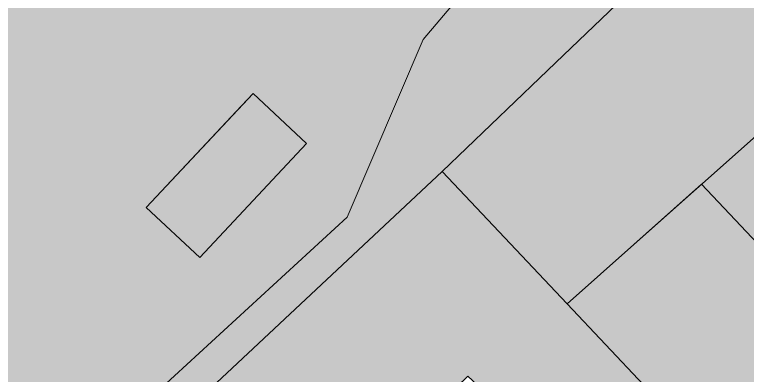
# Model space of a CAD drawing. Header units: metres. Extents: x -6 to 1255, y -2 to 532.
# Drawn here: x 602.88 to 623.97, y 453.03 to 463.41 of the extents above; entities that cross this region are included whole.
import ezdxf

# ---------------------------------------------------------------- set-up
doc = ezdxf.new("R2010")
doc.units = ezdxf.units.M
doc.header["$MEASUREMENT"] = 0
for name, color, linetype, lineweight, true_color in [('TPX_BUILDINGS', 7, 'CONTINUOUS', 0, 0x000000), ('TPX_BUILDINGS_HATCH', 7, 'CONTINUOUS', 0, 0xf0f0f0), ('TPX_BUILDINGS_SHADOWS_HATCH', 7, 'CONTINUOUS', 0, 0x000000), ('TPX_BUILDINGS_SHADOWS_OUTLINES', 7, 'CONTINUOUS', 0, 0x000000), ('TPX_CADASTRES', 7, 'CONTINUOUS', 0, 0x646464), ('TPX_RELIEF_CONTOUR_LINES', 7, 'CONTINUOUS', 0, 0x969696)]:
    doc.layers.add(name, color=color, linetype=linetype, lineweight=lineweight, true_color=true_color)

msp = doc.modelspace()

# ---------------------------------------------------------------- hatches: boundary and pattern name
at = {"layer": 'TPX_BUILDINGS_HATCH'}
h = msp.add_hatch(color=256, dxfattribs=at)
h.paths.add_polyline_path([(586.883, 465.649), (586.703, 464.529), (586.753, 463.769), (586.933, 463.039), (587.243, 462.349), (587.673, 461.719), (603.363, 447.609), (604.983, 449.219), (606.883, 451.119), (615.183, 458.899), (617.983, 461.579), (618.673, 462.239), (620.423, 463.919), (617.503, 466.769), (614.593, 464.059), (608.023, 470.569), (610.933, 473.209), (608.043, 476.029), (603.583, 480.389), (587.573, 466.989), (587.173, 466.349), (586.883, 465.649)])
h.paths.add_polyline_path([(598.533, 464.909), (602.073, 468.069), (603.313, 466.909), (600.223, 463.439), (598.533, 464.909)], flags=16)
h.paths.add_polyline_path([(606.673, 457.859), (609.743, 461.139), (611.283, 459.699), (608.213, 456.419), (606.673, 457.859)], flags=16)
for points in [[(604.983, 449.219), (603.363, 447.609), (607.785, 443.631), (609.723, 441.889), (611.553, 443.649), (612.963, 444.999), (616.753, 448.649), (613.933, 451.069), (615.923, 453.009), (618.013, 451.059), (617.473, 450.529), (618.093, 449.959), (618.633, 450.479), (620.993, 452.749), (618.783, 455.089), (615.183, 458.899), (606.883, 451.119), (604.983, 449.219)], [(620.703, 456.799), (618.783, 455.089), (620.993, 452.749), (622.063, 451.619), (625.994, 447.46), (628.56, 444.746), (629.425, 443.831), (629.833, 443.399), (631.901, 441.207), (632.533, 440.539), (633.223, 439.809), (633.373, 439.649), (633.783, 439.219), (635.593, 437.299), (641.503, 442.489), (640.013, 444.119), (639.723, 444.439), (639.153, 445.059), (638.646, 445.612), (637.851, 446.478), (637.598, 446.754), (636.962, 447.448), (635.833, 448.679), (633.473, 451.269), (632.52, 452.306), (632.381, 452.458), (632.353, 452.489), (631.323, 453.609), (629.113, 451.689), (622.652, 458.531), (620.703, 456.799)]]:
    msp.add_hatch(color=256, dxfattribs=at).paths.add_polyline_path(points)
at = {"layer": 'TPX_BUILDINGS_SHADOWS_HATCH'}
for points in [[(617.983, 461.579), (615.183, 458.899), (618.783, 455.089), (620.703, 456.799), (622.652, 458.531), (629.113, 451.689), (631.323, 453.609), (632.52, 452.306), (634.413, 453.979), (632.523, 456.129), (631.073, 457.769), (626.993, 462.399), (630.633, 465.629), (626.833, 470.099), (629.703, 472.719), (632.853, 475.579), (632.566, 475.831), (630.746, 474.012), (630.683, 474.078), (632.497, 475.892), (631.283, 476.959), (621.433, 467.549), (622.843, 466.239), (621.603, 465.049), (620.423, 463.919), (618.673, 462.239), (617.983, 461.579)], [(609.412, 460.786), (606.673, 457.859), (608.213, 456.419), (611.283, 459.699), (609.743, 461.139), (609.412, 460.786)]]:
    msp.add_hatch(color=256, dxfattribs=at).paths.add_polyline_path(points)

# ---------------------------------------------------------------- linework, layer by layer
at = {"layer": 'TPX_BUILDINGS', "elevation": 0.042}
for points in [[(586.883, 465.649), (586.703, 464.529), (586.753, 463.769), (586.933, 463.039), (587.243, 462.349), (587.673, 461.719), (603.363, 447.609), (604.983, 449.219), (606.883, 451.119), (615.183, 458.899), (617.983, 461.579), (618.673, 462.239), (620.423, 463.919), (617.503, 466.769), (614.593, 464.059), (608.023, 470.569), (610.933, 473.209), (608.043, 476.029), (603.583, 480.389), (587.573, 466.989), (587.173, 466.349)], [(606.673, 457.859), (609.743, 461.139), (611.283, 459.699), (608.213, 456.419)], [(604.983, 449.219), (603.363, 447.609), (607.785, 443.631), (609.723, 441.889), (611.553, 443.649), (612.963, 444.999), (616.753, 448.649), (613.933, 451.069), (615.923, 453.009), (618.013, 451.059), (617.473, 450.529), (618.093, 449.959), (618.633, 450.479), (620.993, 452.749), (618.783, 455.089), (615.183, 458.899), (606.883, 451.119)]]:
    msp.add_lwpolyline(points, close=True, dxfattribs=at)
msp.add_lwpolyline([(635.833, 448.679), (633.473, 451.269), (632.52, 452.306), (632.381, 452.458), (632.353, 452.489), (631.323, 453.609), (629.113, 451.689), (622.652, 458.531), (620.703, 456.799), (618.783, 455.089), (620.993, 452.749), (622.063, 451.619), (625.994, 447.46), (628.56, 444.746), (629.425, 443.831), (629.833, 443.399), (631.901, 441.207), (632.533, 440.539), (633.223, 439.809), (633.373, 439.649), (633.783, 439.219), (635.593, 437.299), (641.503, 442.489)], dxfattribs=at)
at = {"layer": 'TPX_BUILDINGS_SHADOWS_OUTLINES', "elevation": 0.039}
msp.add_lwpolyline([(620.423, 463.919), (618.673, 462.239), (617.983, 461.579), (615.183, 458.899), (618.783, 455.089), (620.703, 456.799), (622.652, 458.531), (629.113, 451.689), (631.323, 453.609), (632.52, 452.306), (634.413, 453.979), (632.523, 456.129), (631.073, 457.769), (626.993, 462.399), (630.633, 465.629)], dxfattribs=at)
msp.add_lwpolyline([(609.412, 460.786), (606.673, 457.859), (608.213, 456.419), (611.283, 459.699), (609.743, 461.139)], close=True, dxfattribs=at)
at = {"layer": 'TPX_CADASTRES', "elevation": 0.024}
for points in [[(586.883, 465.65), (586.703, 464.53), (586.753, 463.77), (586.933, 463.04), (587.243, 462.35), (587.673, 461.72), (603.363, 447.61), (604.983, 449.22), (606.883, 451.12), (615.183, 458.899), (617.983, 461.579), (618.673, 462.239), (620.423, 463.919), (617.503, 466.769), (614.133, 470.08), (610.933, 473.21), (608.043, 476.03), (603.583, 480.39), (587.573, 466.99), (587.173, 466.35)], [(620.703, 456.799), (618.783, 455.089), (620.993, 452.749), (622.063, 451.619), (629.833, 443.399), (632.533, 440.539), (633.223, 439.809), (633.373, 439.649), (633.783, 439.219), (635.593, 437.299), (641.503, 442.489), (640.013, 444.119), (639.723, 444.439), (639.153, 445.059), (635.833, 448.679), (633.473, 451.269), (632.353, 452.489), (631.323, 453.609), (624.963, 460.589), (624.303, 459.999)], [(604.983, 449.22), (603.363, 447.61), (609.723, 441.889), (611.553, 443.649), (612.963, 444.999), (616.753, 448.649), (617.513, 449.389), (618.093, 449.959), (618.633, 450.479), (620.993, 452.749), (618.783, 455.089), (615.183, 458.899), (606.883, 451.12)]]:
    msp.add_lwpolyline(points, close=True, dxfattribs=at)
msp.add_lwpolyline([(620.423, 463.919), (618.673, 462.239), (617.983, 461.579), (615.183, 458.899), (618.783, 455.089), (620.703, 456.799), (624.303, 459.999), (624.963, 460.589), (631.323, 453.609), (632.353, 452.489), (633.473, 451.269), (635.833, 448.679), (639.153, 445.059), (639.723, 444.439), (640.013, 444.119), (641.503, 442.489), (641.753, 442.159), (646.833, 446.619), (646.533, 446.939), (645.053, 448.679), (644.933, 448.819), (638.003, 456.969), (633.863, 461.829), (626.833, 470.099)], dxfattribs=at)
at = {"layer": 'TPX_RELIEF_CONTOUR_LINES', "elevation": 0.045}
msp.add_lwpolyline([(616.452, 464.842), (614.641, 462.689), (612.455, 457.581), (607.127, 452.696), (603.464, 448.699), (601.132, 440.704)], dxfattribs=at)

doc.saveas('drawing.dxf')
